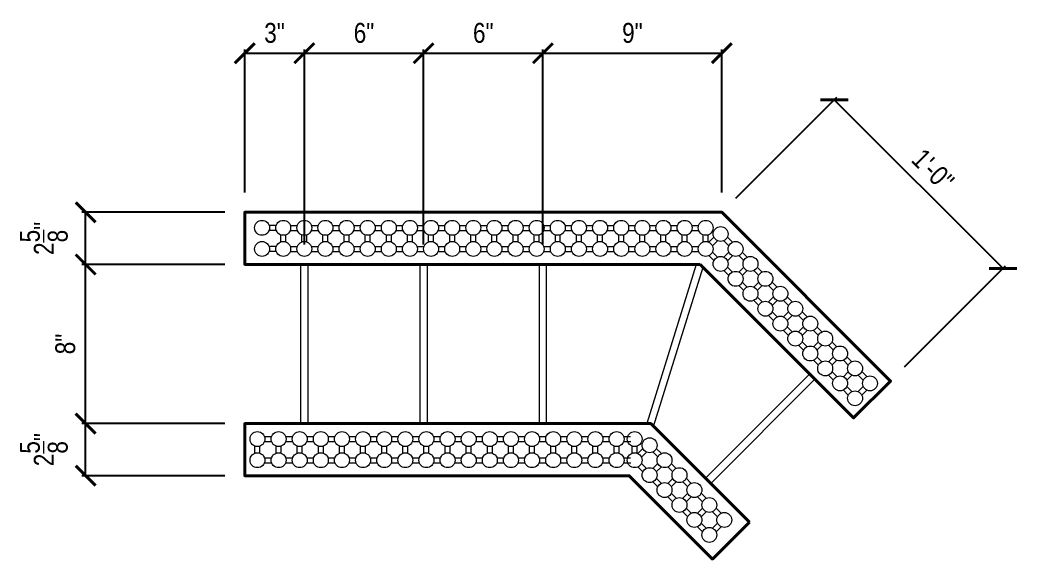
# Model space of a CAD drawing. Header units: inches. Extents: x -332.7 to -273.7, y 530.4 to 608.2.
# Drawn here: x -323.8 to -273.7, y 581.1 to 608.2 of the extents above; entities that cross this region are included whole.
import ezdxf

# ---------------------------------------------------------------- set-up
doc = ezdxf.new("R2010")
doc.units = ezdxf.units.IN
doc.header["$MEASUREMENT"] = 0
doc.layers.get('Defpoints').update_dxf_attribs({"color": 252})
for name, color, linetype, lineweight in [('1GB fine', 251, 'Continuous', 9), ('2GB med', 7, 'Continuous', 20), ('3GB heavy', 1, 'Continuous', 40), ('DIM', 3, 'Continuous', 13), ('GB Dim', 3, 'Continuous', 13)]:
    doc.layers.add(name, color=color, linetype=linetype, lineweight=lineweight)
doc.styles.add('ARCTEXT', font='arctext.shx', dxfattribs={"width": 0.85})
doc.dimstyles.new('ARCTEXT 1-1', dxfattribs={"dimscale": 0, "dimtxt": 1, "dimasz": 1, "dimexe": 0.1875, "dimexo": 1, "dimgap": 0.5, "dimtad": 1, "dimdec": 4, "dimzin": 3, "dimdsep": 46, "dimlunit": 4, "dimtxsty": 'ARCTEXT', "dimblk": 'ARCHTICK', "dimcen": 1, "dimclrd": 256, "dimclre": 256, "dimclrt": 256, "dimadec": 0, "dimazin": 0, "dimtfac": 1, "dimtdec": 4, "dimtofl": 0, "dimtmove": 2, "dimatfit": 3, "dimldrblk": 'arrow', "dimfxl": 0, "dimtolj": 1, "dimtzin": 0, "dimarcsym": 0})

# ---------------------------------------------------------------- blocks, each defined once
blk = doc.blocks.new('_ArchTick')
at = {"color": 0, "linetype": 'ByBlock', "const_width": 0.15}
blk.add_lwpolyline([(-0.5, -0.5), (0.5, 0.5)], dxfattribs=at)
blk = doc.blocks.new('*D72')
at = {"layer": 'Defpoints', "color": 0}
for p in [(-309.51, 606.568), (-312.51, 598.568), (-309.51, 595.943)]:
    blk.add_point(p, dxfattribs=at)
at = {"layer": 'GB Dim', "lineweight": -2}
for p, q in [((-312.51, 599.568), (-312.51, 606.755)), ((-312.51, 606.568), (-309.51, 606.568)), ((-309.51, 596.943), (-309.51, 606.755))]:
    blk.add_line(p, q, dxfattribs=at)
at = {"layer": 'GB Dim', "lineweight": -2, "rotation": 180}
blk.add_blockref('_ArchTick', (-312.51, 606.568), dxfattribs=at)
at = {"layer": 'GB Dim', "lineweight": -2}
blk.add_blockref('_ArchTick', (-309.51, 606.568), dxfattribs=at)
at = {"layer": 'GB Dim', "insert": (-311.01, 607.585), "char_height": 1, "attachment_point": 5, "style": 'ARCTEXT'}
blk.add_mtext('\\A1;3"', dxfattribs=at)
blk = doc.blocks.new('arrow')
at = {"layer": 'DIM'}
blk.add_hatch(color=253, dxfattribs=at).paths.add_polyline_path([(-2, 0.5), (-2, -0.5), (0, 0)])
at = {"layer": 'DIM', "lineweight": 9}
for points in [[(-2, 0.983), (-2, 0.5), (-2.469, 0.617)], [(0.374, 0.094), (0, 0)], [(0.374, -0.094), (0, 0)], [(-2, -0.983), (-2, -0.5), (-2.469, -0.617)]]:
    blk.add_lwpolyline(points, dxfattribs=at)
at = {"layer": 'DIM', "lineweight": 15}
blk.add_lwpolyline([(0, 0), (-2, -0.5), (-2, 0.5), (0, 0)], dxfattribs=at)
blk = doc.blocks.new('*D73')
at = {"layer": 'Defpoints', "color": 0}
for p in [(-303.51, 606.568), (-309.51, 595.943), (-303.51, 595.943)]:
    blk.add_point(p, dxfattribs=at)
at = {"layer": 'GB Dim', "lineweight": -2}
for p, q in [((-309.51, 596.943), (-309.51, 606.755)), ((-309.51, 606.568), (-303.51, 606.568)), ((-303.51, 596.943), (-303.51, 606.755))]:
    blk.add_line(p, q, dxfattribs=at)
at = {"layer": 'GB Dim', "lineweight": -2, "rotation": 180}
blk.add_blockref('_ArchTick', (-309.51, 606.568), dxfattribs=at)
at = {"layer": 'GB Dim', "lineweight": -2}
blk.add_blockref('_ArchTick', (-303.51, 606.568), dxfattribs=at)
at = {"layer": 'GB Dim', "insert": (-306.51, 607.585), "char_height": 1, "attachment_point": 5, "style": 'ARCTEXT'}
blk.add_mtext('\\A1;6"', dxfattribs=at)
blk = doc.blocks.new('*D74')
at = {"layer": 'Defpoints', "color": 0}
for p in [(-297.51, 606.568), (-303.51, 595.943), (-297.51, 595.943)]:
    blk.add_point(p, dxfattribs=at)
at = {"layer": 'GB Dim', "lineweight": -2}
for p, q in [((-303.51, 596.943), (-303.51, 606.755)), ((-303.51, 606.568), (-297.51, 606.568)), ((-297.51, 596.943), (-297.51, 606.755))]:
    blk.add_line(p, q, dxfattribs=at)
at = {"layer": 'GB Dim', "lineweight": -2, "rotation": 180}
blk.add_blockref('_ArchTick', (-303.51, 606.568), dxfattribs=at)
at = {"layer": 'GB Dim', "lineweight": -2}
blk.add_blockref('_ArchTick', (-297.51, 606.568), dxfattribs=at)
at = {"layer": 'GB Dim', "insert": (-300.51, 607.585), "char_height": 1, "attachment_point": 5, "style": 'ARCTEXT'}
blk.add_mtext('\\A1;6"', dxfattribs=at)
blk = doc.blocks.new('*D75')
at = {"layer": 'Defpoints', "color": 0}
for p in [(-282.854, 604.225), (-288.51, 598.568), (-280.025, 590.083)]:
    blk.add_point(p, dxfattribs=at)
at = {"layer": 'GB Dim', "lineweight": -2}
for p, q in [((-287.803, 599.275), (-282.721, 604.357)), ((-274.368, 595.739), (-282.854, 604.225)), ((-279.318, 590.79), (-274.236, 595.872))]:
    blk.add_line(p, q, dxfattribs=at)
for p, rotation in [((-282.854, 604.225), 135.0000000000062), ((-274.368, 595.739), 315.0000000000062)]:
    blk.add_blockref('_ArchTick', p, dxfattribs=dict(at, rotation=rotation))
at = {"layer": 'GB Dim', "insert": (-277.892, 600.701), "char_height": 1, "attachment_point": 5, "rotation": 315, "style": 'ARCTEXT'}
blk.add_mtext('\\A1;1\'-0"', dxfattribs=at)
blk = doc.blocks.new('*D76')
at = {"layer": 'Defpoints', "color": 0}
for p in [(-288.51, 606.568), (-288.51, 598.568), (-297.51, 595.943)]:
    blk.add_point(p, dxfattribs=at)
at = {"layer": 'GB Dim', "lineweight": -2}
for p, q in [((-297.51, 596.943), (-297.51, 606.755)), ((-297.51, 606.568), (-288.51, 606.568)), ((-288.51, 599.568), (-288.51, 606.755))]:
    blk.add_line(p, q, dxfattribs=at)
at = {"layer": 'GB Dim', "lineweight": -2, "rotation": 180}
blk.add_blockref('_ArchTick', (-297.51, 606.568), dxfattribs=at)
at = {"layer": 'GB Dim', "lineweight": -2}
blk.add_blockref('_ArchTick', (-288.51, 606.568), dxfattribs=at)
at = {"layer": 'GB Dim', "insert": (-293.01, 607.585), "char_height": 1, "attachment_point": 5, "style": 'ARCTEXT'}
blk.add_mtext('\\A1;9"', dxfattribs=at)
blk = doc.blocks.new('*D77')
at = {"layer": 'Defpoints', "color": 0}
for p in [(-320.51, 587.943), (-312.51, 587.943), (-312.51, 585.318)]:
    blk.add_point(p, dxfattribs=at)
at = {"layer": 'GB Dim', "lineweight": -2}
for p, q in [((-313.51, 587.943), (-320.698, 587.943)), ((-320.51, 585.318), (-320.51, 587.943)), ((-313.51, 585.318), (-320.698, 585.318))]:
    blk.add_line(p, q, dxfattribs=at)
for p, rotation in [((-320.51, 587.943), 90), ((-320.51, 585.318), 270)]:
    blk.add_blockref('_ArchTick', p, dxfattribs=dict(at, rotation=rotation))
at = {"layer": 'GB Dim', "insert": (-322.615, 586.63), "char_height": 1, "attachment_point": 5, "rotation": 90, "style": 'ARCTEXT'}
blk.add_mtext('\\A1;2{\\H1.000000x;\\S5/8;}"', dxfattribs=at)
blk = doc.blocks.new('*D78')
at = {"layer": 'Defpoints', "color": 0}
for p in [(-320.51, 595.943), (-312.51, 595.943), (-312.51, 587.943)]:
    blk.add_point(p, dxfattribs=at)
at = {"layer": 'GB Dim', "lineweight": -2}
for p, q in [((-313.51, 595.943), (-320.698, 595.943)), ((-320.51, 587.943), (-320.51, 595.943)), ((-313.51, 587.943), (-320.698, 587.943))]:
    blk.add_line(p, q, dxfattribs=at)
for p, rotation in [((-320.51, 595.943), 90), ((-320.51, 587.943), 270)]:
    blk.add_blockref('_ArchTick', p, dxfattribs=dict(at, rotation=rotation))
at = {"layer": 'GB Dim', "insert": (-321.528, 591.943), "char_height": 1, "attachment_point": 5, "rotation": 90, "style": 'ARCTEXT'}
blk.add_mtext('\\A1;8"', dxfattribs=at)
blk = doc.blocks.new('*D79')
at = {"layer": 'Defpoints', "color": 0}
for p in [(-320.51, 598.568), (-312.51, 598.568), (-312.51, 595.943)]:
    blk.add_point(p, dxfattribs=at)
at = {"layer": 'GB Dim', "lineweight": -2}
for p, q in [((-313.51, 598.568), (-320.698, 598.568)), ((-320.51, 595.943), (-320.51, 598.568)), ((-313.51, 595.943), (-320.698, 595.943))]:
    blk.add_line(p, q, dxfattribs=at)
for p, rotation in [((-320.51, 598.568), 90), ((-320.51, 595.943), 270)]:
    blk.add_blockref('_ArchTick', p, dxfattribs=dict(at, rotation=rotation))
at = {"layer": 'GB Dim', "insert": (-322.615, 597.255), "char_height": 1, "attachment_point": 5, "rotation": 90, "style": 'ARCTEXT'}
blk.add_mtext('\\A1;2{\\H1.000000x;\\S5/8;}"', dxfattribs=at)

msp = doc.modelspace()

# ---------------------------------------------------------------- linework, layer by layer
at = {"layer": '1GB fine'}
for p, q in [((-310.92674, 597.91094), (-311.28162, 597.91094)), ((-310.21912, 597.91094), (-309.86424, 597.91094)), ((-309.15662, 597.91094), (-308.80174, 597.91094)), ((-308.09412, 597.91094), (-307.73924, 597.91094)), ((-307.03162, 597.91094), (-306.67674, 597.91094)), ((-305.96912, 597.91094), (-305.61424, 597.91094)), ((-304.90662, 597.91094), (-304.55174, 597.91094)), ((-303.84412, 597.91094), (-303.48924, 597.91094)), ((-302.78162, 597.91094), (-302.42674, 597.91094)), ((-301.71912, 597.91094), (-301.36424, 597.91094)), ((-300.65662, 597.91094), (-300.30174, 597.91094)), ((-299.59412, 597.91094), (-299.23924, 597.91094)), ((-298.53162, 597.91094), (-298.17674, 597.91094)), ((-297.46912, 597.91094), (-297.11424, 597.91094)), ((-296.40662, 597.91094), (-296.05174, 597.91094)), ((-295.34412, 597.91094), (-294.98924, 597.91094)), ((-294.28162, 597.91094), (-293.92674, 597.91094)), ((-293.21912, 597.91094), (-292.86424, 597.91094)), ((-292.15662, 597.91094), (-291.80174, 597.91094)), ((-291.09412, 597.91094), (-290.73924, 597.91094)), ((-290.03162, 597.91094), (-289.67674, 597.91094)), ((-310.92596, 597.66021), (-311.2824, 597.66021)), ((-310.6972, 597.07798), (-310.6972, 597.43286)), ((-310.44647, 597.0772), (-310.44647, 597.43364)), ((-310.2199, 597.66021), (-309.86346, 597.66021)), ((-309.6347, 597.07798), (-309.6347, 597.43286)), ((-309.38397, 597.0772), (-309.38397, 597.43364)), ((-309.1574, 597.66021), (-308.80096, 597.66021)), ((-308.5722, 597.07798), (-308.5722, 597.43286)), ((-308.32147, 597.0772), (-308.32147, 597.43364)), ((-308.0949, 597.66021), (-307.73846, 597.66021)), ((-307.5097, 597.07798), (-307.5097, 597.43286)), ((-307.25897, 597.0772), (-307.25897, 597.43364)), ((-307.0324, 597.66021), (-306.67596, 597.66021)), ((-306.4472, 597.07798), (-306.4472, 597.43286)), ((-306.19647, 597.0772), (-306.19647, 597.43364)), ((-305.9699, 597.66021), (-305.61346, 597.66021)), ((-305.3847, 597.07798), (-305.3847, 597.43286)), ((-305.13397, 597.0772), (-305.13397, 597.43364)), ((-304.9074, 597.66021), (-304.55096, 597.66021)), ((-304.3222, 597.07798), (-304.3222, 597.43286)), ((-304.07147, 597.0772), (-304.07147, 597.43364)), ((-303.8449, 597.66021), (-303.48846, 597.66021)), ((-303.2597, 597.07798), (-303.2597, 597.43286)), ((-303.00897, 597.0772), (-303.00897, 597.43364)), ((-302.7824, 597.66021), (-302.42596, 597.66021)), ((-302.1972, 597.07798), (-302.1972, 597.43286)), ((-301.94647, 597.0772), (-301.94647, 597.43364)), ((-301.7199, 597.66021), (-301.36346, 597.66021)), ((-301.1347, 597.07798), (-301.1347, 597.43286)), ((-300.88397, 597.0772), (-300.88397, 597.43364)), ((-300.6574, 597.66021), (-300.30096, 597.66021)), ((-300.0722, 597.07798), (-300.0722, 597.43286)), ((-299.82147, 597.0772), (-299.82147, 597.43364)), ((-299.5949, 597.66021), (-299.23846, 597.66021)), ((-299.0097, 597.07798), (-299.0097, 597.43286)), ((-298.75897, 597.0772), (-298.75897, 597.43364)), ((-298.5324, 597.66021), (-298.17596, 597.66021)), ((-297.9472, 597.07798), (-297.9472, 597.43286)), ((-297.69647, 597.0772), (-297.69647, 597.43364)), ((-297.4699, 597.66021), (-297.11346, 597.66021)), ((-296.8847, 597.07798), (-296.8847, 597.43286)), ((-296.63397, 597.0772), (-296.63397, 597.43364)), ((-296.4074, 597.66021), (-296.05096, 597.66021)), ((-295.8222, 597.07798), (-295.8222, 597.43286)), ((-295.57147, 597.0772), (-295.57147, 597.43364)), ((-295.3449, 597.66021), (-294.98846, 597.66021)), ((-294.7597, 597.07798), (-294.7597, 597.43286)), ((-294.50897, 597.0772), (-294.50897, 597.43364)), ((-294.2824, 597.66021), (-293.92596, 597.66021)), ((-293.6972, 597.07798), (-293.6972, 597.43286)), ((-293.44647, 597.0772), (-293.44647, 597.43364)), ((-293.2199, 597.66021), (-292.86346, 597.66021)), ((-292.6347, 597.07798), (-292.6347, 597.43286)), ((-292.38397, 597.0772), (-292.38397, 597.43364)), ((-292.1574, 597.66021), (-291.80096, 597.66021)), ((-291.5722, 597.07798), (-291.5722, 597.43286)), ((-291.32147, 597.0772), (-291.32147, 597.43364)), ((-291.0949, 597.66021), (-290.73846, 597.66021)), ((-290.5097, 597.07798), (-290.5097, 597.43286)), ((-290.25897, 597.0772), (-290.25897, 597.43364)), ((-290.0324, 597.66021), (-289.67596, 597.66021)), ((-289.4472, 597.07798), (-289.4472, 597.43286)), ((-289.19647, 597.0772), (-289.19647, 597.43364)), ((-310.92674, 596.84844), (-311.28162, 596.84844)), ((-310.21912, 596.84844), (-309.86424, 596.84844)), ((-309.15662, 596.84844), (-308.80174, 596.84844)), ((-308.09412, 596.84844), (-307.73924, 596.84844)), ((-307.03162, 596.84844), (-306.67674, 596.84844)), ((-305.96912, 596.84844), (-305.61424, 596.84844)), ((-304.90662, 596.84844), (-304.55174, 596.84844)), ((-303.84412, 596.84844), (-303.48924, 596.84844)), ((-302.78162, 596.84844), (-302.42674, 596.84844)), ((-301.71912, 596.84844), (-301.36424, 596.84844)), ((-300.65662, 596.84844), (-300.30174, 596.84844)), ((-299.59412, 596.84844), (-299.23924, 596.84844)), ((-298.53162, 596.84844), (-298.17674, 596.84844)), ((-297.46912, 596.84844), (-297.11424, 596.84844)), ((-296.40662, 596.84844), (-296.05174, 596.84844)), ((-295.34412, 596.84844), (-294.98924, 596.84844)), ((-294.28162, 596.84844), (-293.92674, 596.84844)), ((-293.21912, 596.84844), (-292.86424, 596.84844)), ((-292.15662, 596.84844), (-291.80174, 596.84844)), ((-291.09412, 596.84844), (-290.73924, 596.84844)), ((-290.03162, 596.84844), (-289.67674, 596.84844)), ((-289.16062, 597.06222), (-288.90968, 597.31316)), ((-288.98388, 596.88438), (-288.73184, 597.13642)), ((-288.15838, 596.88648), (-288.40932, 597.13742)), ((-287.98054, 597.06322), (-288.23257, 597.31526)), ((-310.92596, 596.59771), (-311.2824, 596.59771)), ((-310.2199, 596.59771), (-309.86346, 596.59771)), ((-309.1574, 596.59771), (-308.80096, 596.59771)), ((-308.0949, 596.59771), (-307.73846, 596.59771)), ((-307.0324, 596.59771), (-306.67596, 596.59771)), ((-305.9699, 596.59771), (-305.61346, 596.59771)), ((-304.9074, 596.59771), (-304.55096, 596.59771)), ((-303.8449, 596.59771), (-303.48846, 596.59771)), ((-302.7824, 596.59771), (-302.42596, 596.59771)), ((-301.7199, 596.59771), (-301.36346, 596.59771)), ((-300.6574, 596.59771), (-300.30096, 596.59771)), ((-299.5949, 596.59771), (-299.23846, 596.59771)), ((-298.5324, 596.59771), (-298.17596, 596.59771)), ((-297.4699, 596.59771), (-297.11346, 596.59771)), ((-296.4074, 596.59771), (-296.05096, 596.59771)), ((-295.3449, 596.59771), (-294.98846, 596.59771)), ((-294.2824, 596.59771), (-293.92596, 596.59771)), ((-293.2199, 596.59771), (-292.86346, 596.59771)), ((-292.1574, 596.59771), (-291.80096, 596.59771)), ((-291.0949, 596.59771), (-290.73846, 596.59771)), ((-290.0324, 596.59771), (-289.67596, 596.59771)), ((-288.90968, 596.13518), (-289.16062, 596.38612)), ((-288.73184, 596.31192), (-288.98388, 596.56396)), ((-288.40932, 596.31092), (-288.15838, 596.56186)), ((-288.23257, 596.13308), (-287.98054, 596.38512)), ((-287.40708, 596.13518), (-287.65802, 596.38612)), ((-287.22924, 596.31192), (-287.48127, 596.56396)), ((-288.15838, 595.38388), (-288.40932, 595.63482)), ((-287.98054, 595.56062), (-288.23257, 595.81266)), ((-287.65802, 595.55962), (-287.40708, 595.81056)), ((-287.48127, 595.38178), (-287.22924, 595.63382)), ((-286.65578, 595.38388), (-286.90672, 595.63482)), ((-286.47794, 595.56062), (-286.72997, 595.81266)), ((-287.40708, 594.63258), (-287.65802, 594.88351)), ((-287.22924, 594.80932), (-287.48127, 595.06136)), ((-286.90672, 594.80832), (-286.65578, 595.05926)), ((-286.72997, 594.63048), (-286.47794, 594.88252)), ((-285.90448, 594.63258), (-286.15542, 594.88351)), ((-285.72664, 594.80932), (-285.97867, 595.06136)), ((-286.65578, 593.88128), (-286.90672, 594.13221)), ((-286.47794, 594.05802), (-286.72997, 594.31005)), ((-286.15541, 594.05702), (-285.90448, 594.30796)), ((-285.97867, 593.87918), (-285.72664, 594.13121)), ((-285.15318, 593.88128), (-285.40412, 594.13221)), ((-284.97534, 594.05802), (-285.22737, 594.31005)), ((-285.90448, 593.12997), (-286.15542, 593.38091)), ((-285.72664, 593.30672), (-285.97867, 593.55875)), ((-285.40411, 593.30572), (-285.15318, 593.55666)), ((-285.22737, 593.12788), (-284.97533, 593.37991)), ((-284.40188, 593.12997), (-284.65281, 593.38091)), ((-284.22403, 593.30672), (-284.47607, 593.55875)), ((-285.15318, 592.37867), (-285.40412, 592.62961)), ((-284.97534, 592.55542), (-285.22737, 592.80745)), ((-284.65281, 592.55442), (-284.40188, 592.80536)), ((-284.47607, 592.37658), (-284.22403, 592.62861)), ((-283.65058, 592.37867), (-283.90151, 592.62961)), ((-283.47273, 592.55542), (-283.72477, 592.80745)), ((-284.40188, 591.62737), (-284.65281, 591.87831)), ((-284.22403, 591.80412), (-284.47607, 592.05615)), ((-283.90151, 591.80312), (-283.65058, 592.05406)), ((-283.72477, 591.62528), (-283.47273, 591.87731)), ((-282.89927, 591.62737), (-283.15021, 591.87831)), ((-282.72143, 591.80412), (-282.97347, 592.05615)), ((-283.65058, 590.87607), (-283.90151, 591.12701)), ((-283.47273, 591.05282), (-283.72477, 591.30485)), ((-283.15021, 591.05182), (-282.89927, 591.30275)), ((-282.97347, 590.87397), (-282.72143, 591.12601)), ((-282.14797, 590.87607), (-282.39891, 591.12701)), ((-281.97013, 591.05282), (-282.22217, 591.30485)), ((-282.89927, 590.12477), (-283.15021, 590.37571)), ((-282.72143, 590.30151), (-282.97347, 590.55355)), ((-282.39891, 590.30052), (-282.14797, 590.55145)), ((-282.22217, 590.12267), (-281.97013, 590.37471)), ((-281.39667, 590.12477), (-281.64761, 590.37571)), ((-281.21883, 590.30151), (-281.47087, 590.55355)), ((-282.14797, 589.37347), (-282.39891, 589.62441)), ((-281.97013, 589.55021), (-282.22217, 589.80225)), ((-281.64761, 589.54922), (-281.39667, 589.80015)), ((-281.47087, 589.37137), (-281.21883, 589.62341)), ((-311.99196, 586.45298), (-311.99196, 586.80786)), ((-311.74123, 586.4522), (-311.74123, 586.80864)), ((-311.51465, 587.03521), (-311.15822, 587.03521)), ((-311.51387, 587.28594), (-311.159, 587.28594)), ((-310.92946, 586.45298), (-310.92946, 586.80786)), ((-310.67873, 586.4522), (-310.67873, 586.80864)), ((-310.45215, 587.03521), (-310.09572, 587.03521)), ((-310.45137, 587.28594), (-310.0965, 587.28594)), ((-309.86696, 586.45298), (-309.86696, 586.80786)), ((-309.61623, 586.4522), (-309.61623, 586.80864)), ((-309.38965, 587.03521), (-309.03322, 587.03521)), ((-309.38887, 587.28594), (-309.034, 587.28594)), ((-308.80446, 586.45298), (-308.80446, 586.80786)), ((-308.55373, 586.4522), (-308.55373, 586.80864)), ((-308.32715, 587.03521), (-307.97072, 587.03521)), ((-308.32637, 587.28594), (-307.9715, 587.28594)), ((-307.74196, 586.45298), (-307.74196, 586.80786)), ((-307.49123, 586.4522), (-307.49123, 586.80864)), ((-307.26465, 587.03521), (-306.90822, 587.03521)), ((-307.26387, 587.28594), (-306.909, 587.28594)), ((-306.67946, 586.45298), (-306.67946, 586.80786)), ((-306.42873, 586.4522), (-306.42873, 586.80864)), ((-306.20215, 587.03521), (-305.84572, 587.03521)), ((-306.20137, 587.28594), (-305.8465, 587.28594)), ((-305.61696, 586.45298), (-305.61696, 586.80786)), ((-305.36623, 586.4522), (-305.36623, 586.80864)), ((-305.13965, 587.03521), (-304.78322, 587.03521)), ((-305.13887, 587.28594), (-304.784, 587.28594)), ((-304.55446, 586.45298), (-304.55446, 586.80786)), ((-304.30373, 586.4522), (-304.30373, 586.80864)), ((-304.07715, 587.03521), (-303.72072, 587.03521)), ((-304.07637, 587.28594), (-303.7215, 587.28594)), ((-303.49196, 586.45298), (-303.49196, 586.80786)), ((-303.24123, 586.4522), (-303.24123, 586.80864)), ((-303.01465, 587.03521), (-302.65822, 587.03521)), ((-303.01387, 587.28594), (-302.659, 587.28594)), ((-302.42946, 586.45298), (-302.42946, 586.80786)), ((-302.17873, 586.4522), (-302.17873, 586.80864)), ((-301.95215, 587.03521), (-301.59572, 587.03521)), ((-301.95137, 587.28594), (-301.5965, 587.28594)), ((-301.36696, 586.45298), (-301.36696, 586.80786)), ((-301.11623, 586.4522), (-301.11623, 586.80864)), ((-300.88965, 587.03521), (-300.53322, 587.03521)), ((-300.88887, 587.28594), (-300.534, 587.28594)), ((-300.30446, 586.45298), (-300.30446, 586.80786)), ((-300.05373, 586.4522), (-300.05373, 586.80864)), ((-299.82715, 587.03521), (-299.47072, 587.03521)), ((-299.82637, 587.28594), (-299.4715, 587.28594)), ((-299.24196, 586.45298), (-299.24196, 586.80786)), ((-298.99123, 586.4522), (-298.99123, 586.80864)), ((-298.76465, 587.03521), (-298.40822, 587.03521)), ((-298.76387, 587.28594), (-298.409, 587.28594)), ((-298.17946, 586.45298), (-298.17946, 586.80786)), ((-297.92873, 586.4522), (-297.92873, 586.80864)), ((-297.70215, 587.03521), (-297.34572, 587.03521)), ((-297.70137, 587.28594), (-297.3465, 587.28594)), ((-297.11696, 586.45298), (-297.11696, 586.80786)), ((-296.86623, 586.4522), (-296.86623, 586.80864)), ((-296.63965, 587.03521), (-296.28322, 587.03521)), ((-296.63887, 587.28594), (-296.284, 587.28594)), ((-296.05446, 586.45298), (-296.05446, 586.80786)), ((-295.80373, 586.4522), (-295.80373, 586.80864)), ((-295.57715, 587.03521), (-295.22072, 587.03521)), ((-295.57637, 587.28594), (-295.2215, 587.28594)), ((-294.99196, 586.45298), (-294.99196, 586.80786)), ((-294.74123, 586.4522), (-294.74123, 586.80864)), ((-294.51465, 587.03521), (-294.15822, 587.03521)), ((-294.51387, 587.28594), (-294.159, 587.28594)), ((-293.92946, 586.45298), (-293.92946, 586.80786)), ((-293.67873, 586.4522), (-293.67873, 586.80864)), ((-293.45215, 587.03521), (-293.09572, 587.03521)), ((-293.45137, 587.28594), (-293.0965, 587.28594)), ((-293.01979, 586.45298), (-293.01979, 586.80786)), ((-292.76906, 586.4522), (-292.76906, 586.80864)), ((-292.73321, 586.43722), (-292.48227, 586.68816)), ((-292.55647, 586.25938), (-292.30443, 586.51142)), ((-291.73097, 586.26148), (-291.98191, 586.51242)), ((-291.55313, 586.43822), (-291.80517, 586.69026)), ((-311.51465, 585.97271), (-311.15822, 585.97271)), ((-311.51387, 586.22344), (-311.159, 586.22344)), ((-310.45215, 585.97271), (-310.09572, 585.97271)), ((-310.45137, 586.22344), (-310.0965, 586.22344)), ((-309.38965, 585.97271), (-309.03322, 585.97271)), ((-309.38887, 586.22344), (-309.034, 586.22344)), ((-308.32715, 585.97271), (-307.97072, 585.97271)), ((-308.32637, 586.22344), (-307.9715, 586.22344)), ((-307.26465, 585.97271), (-306.90822, 585.97271)), ((-307.26387, 586.22344), (-306.909, 586.22344)), ((-306.20215, 585.97271), (-305.84572, 585.97271)), ((-306.20137, 586.22344), (-305.8465, 586.22344)), ((-305.13965, 585.97271), (-304.78322, 585.97271)), ((-305.13887, 586.22344), (-304.784, 586.22344)), ((-304.07715, 585.97271), (-303.72072, 585.97271)), ((-304.07637, 586.22344), (-303.7215, 586.22344)), ((-303.01465, 585.97271), (-302.65822, 585.97271)), ((-303.01387, 586.22344), (-302.659, 586.22344)), ((-301.95215, 585.97271), (-301.59572, 585.97271)), ((-301.95137, 586.22344), (-301.5965, 586.22344)), ((-300.88965, 585.97271), (-300.53322, 585.97271)), ((-300.88887, 586.22344), (-300.534, 586.22344)), ((-299.82715, 585.97271), (-299.47072, 585.97271)), ((-299.82637, 586.22344), (-299.4715, 586.22344)), ((-298.76465, 585.97271), (-298.40822, 585.97271)), ((-298.76387, 586.22344), (-298.409, 586.22344)), ((-297.70215, 585.97271), (-297.34572, 585.97271)), ((-297.70137, 586.22344), (-297.3465, 586.22344)), ((-296.63965, 585.97271), (-296.28322, 585.97271)), ((-296.63887, 586.22344), (-296.284, 586.22344)), ((-295.57715, 585.97271), (-295.22072, 585.97271)), ((-295.57637, 586.22344), (-295.2215, 586.22344)), ((-294.51465, 585.97271), (-294.15822, 585.97271)), ((-294.51387, 586.22344), (-294.159, 586.22344)), ((-293.45215, 585.97271), (-293.09572, 585.97271)), ((-293.45137, 586.22344), (-293.0965, 586.22344)), ((-292.30443, 585.68692), (-292.55647, 585.93896)), ((-291.98191, 585.68592), (-291.73097, 585.93686)), ((-290.80183, 585.68692), (-291.05387, 585.93896)), ((-292.48227, 585.51018), (-292.73321, 585.76112)), ((-291.80517, 585.50808), (-291.55313, 585.76012)), ((-290.97967, 585.51018), (-291.23061, 585.76112)), ((-291.73097, 584.75888), (-291.98191, 585.00982)), ((-291.55313, 584.93562), (-291.80517, 585.18766)), ((-291.23061, 584.93462), (-290.97967, 585.18556)), ((-291.05387, 584.75678), (-290.80183, 585.00882)), ((-290.22837, 584.75888), (-290.47931, 585.00982)), ((-290.05053, 584.93562), (-290.30256, 585.18766)), ((-290.80183, 584.18432), (-291.05387, 584.43636)), ((-290.47931, 584.18332), (-290.22837, 584.43426)), ((-289.29923, 584.18432), (-289.55126, 584.43636)), ((-290.97967, 584.00758), (-291.23061, 584.25851)), ((-290.30256, 584.00548), (-290.05053, 584.25752)), ((-289.47707, 584.00758), (-289.72801, 584.25851)), ((-290.22837, 583.25628), (-290.47931, 583.50721)), ((-290.05053, 583.43302), (-290.30256, 583.68505)), ((-289.72801, 583.43202), (-289.47707, 583.68296)), ((-289.55126, 583.25418), (-289.29923, 583.50621)), ((-288.72577, 583.25628), (-288.97671, 583.50721)), ((-288.54793, 583.43302), (-288.79996, 583.68505)), ((-289.29923, 582.68172), (-289.55126, 582.93375)), ((-288.97671, 582.68072), (-288.72577, 582.93166)), ((-289.47707, 582.50497), (-289.72801, 582.75591)), ((-288.79996, 582.50288), (-288.54793, 582.75491))]:
    msp.add_line(p, q, dxfattribs=at)
for centre in [(-311.63543, 597.78667), (-310.57293, 597.78667), (-309.51043, 597.78667), (-308.44793, 597.78667), (-307.38543, 597.78667), (-306.32293, 597.78667), (-305.26043, 597.78667), (-304.19793, 597.78667), (-303.13543, 597.78667), (-302.07293, 597.78667), (-301.01043, 597.78667), (-299.94793, 597.78667), (-298.88543, 597.78667), (-297.82293, 597.78667), (-296.76043, 597.78667), (-295.69793, 597.78667), (-294.63543, 597.78667), (-293.57293, 597.78667), (-292.51043, 597.78667), (-291.44793, 597.78667), (-290.38543, 597.78667), (-289.32293, 597.78667), (-288.57163, 597.47547), (-311.63543, 596.72417), (-310.57293, 596.72417), (-309.51043, 596.72417), (-308.44793, 596.72417), (-307.38543, 596.72417), (-306.32293, 596.72417), (-305.26043, 596.72417), (-304.19793, 596.72417), (-303.13543, 596.72417), (-302.07293, 596.72417), (-301.01043, 596.72417), (-299.94793, 596.72417), (-298.88543, 596.72417), (-297.82293, 596.72417), (-296.76043, 596.72417), (-295.69793, 596.72417), (-294.63543, 596.72417), (-293.57293, 596.72417), (-292.51043, 596.72417), (-291.44793, 596.72417), (-290.38543, 596.72417), (-289.32293, 596.72417), (-287.82033, 596.72417), (-288.57163, 595.97287), (-287.06903, 595.97287), (-287.82033, 595.22157), (-286.31772, 595.22157), (-287.06903, 594.47027), (-285.56642, 594.47027), (-285.56642, 594.47027), (-286.31772, 593.71897), (-284.81512, 593.71897), (-285.56642, 592.96767), (-284.06382, 592.96767), (-284.81512, 592.21636), (-283.31252, 592.21636), (-284.06382, 591.46506), (-282.56122, 591.46506), (-282.56122, 591.46506), (-283.31252, 590.71376), (-281.80992, 590.71376), (-282.56122, 589.96246), (-281.05862, 589.96246), (-281.80992, 589.21116), (-311.86768, 587.16167), (-310.80518, 587.16167), (-309.74268, 587.16167), (-308.68018, 587.16167), (-307.61768, 587.16167), (-306.55518, 587.16167), (-305.49268, 587.16167), (-304.43018, 587.16167), (-303.36768, 587.16167), (-302.30518, 587.16167), (-301.24268, 587.16167), (-300.18018, 587.16167), (-299.11768, 587.16167), (-298.05518, 587.16167), (-296.99268, 587.16167), (-295.93018, 587.16167), (-294.86768, 587.16167), (-293.80518, 587.16167), (-292.89552, 587.16167), (-292.14422, 586.85047), (-311.86768, 586.09917), (-310.80518, 586.09917), (-309.74268, 586.09917), (-308.68018, 586.09917), (-307.61768, 586.09917), (-306.55518, 586.09917), (-305.49268, 586.09917), (-304.43018, 586.09917), (-303.36768, 586.09917), (-302.30518, 586.09917), (-301.24268, 586.09917), (-300.18018, 586.09917), (-299.11768, 586.09917), (-298.05518, 586.09917), (-296.99268, 586.09917), (-295.93018, 586.09917), (-294.86768, 586.09917), (-293.80518, 586.09917), (-292.89552, 586.09917), (-291.39292, 586.09917), (-292.14422, 585.34787), (-290.64162, 585.34787), (-291.39292, 584.59657), (-289.89032, 584.59657), (-290.64162, 583.84527), (-289.13902, 583.84527), (-289.13902, 583.84527), (-289.89032, 583.09397), (-288.38771, 583.09397), (-289.13902, 582.34267)]:
    msp.add_circle(centre, 0.375, dxfattribs=at)
at = {"layer": '2GB med', "color": 6}
for points in [[(-309.69793, 587.94292), (-309.32293, 587.94292), (-309.32293, 595.94292), (-309.69793, 595.94292)], [(-303.69793, 587.94292), (-303.32293, 587.94292), (-303.32293, 595.94292), (-303.69793, 595.94292)], [(-297.69793, 587.94292), (-297.32293, 587.94292), (-297.32293, 595.94292), (-297.69793, 595.94292)], [(-289.33365, 585.19355), (-289.06849, 584.92839), (-283.82585, 590.17103), (-284.09101, 590.43619)]]:
    msp.add_lwpolyline(points, close=True, dxfattribs=at)
for points in [[(-289.80069, 595.94292), (-292.28597, 587.94292)], [(-291.93951, 587.79941), (-289.45423, 595.79941)]]:
    msp.add_lwpolyline(points, dxfattribs=at)
at = {"layer": '3GB heavy', "color": 1}
for points in [[(-289.59774, 595.94292), (-281.8813, 588.22648), (-280.02515, 590.08264), (-288.51043, 598.56792), (-312.51043, 598.56792), (-312.51043, 595.94292), (-289.59774, 595.94292)], [(-287.12394, 582.98384), (-292.08302, 587.94292), (-312.51043, 587.94292), (-312.51043, 585.31792), (-293.17033, 585.31792), (-288.9801, 581.12769), (-287.12394, 582.98384)]]:
    msp.add_lwpolyline(points, dxfattribs=at)

# ---------------------------------------------------------------- dimensions: what is measured, and where the dimension line sits
at = {"layer": 'GB Dim'}
for base, p1, p2, picture, middle in [((-309.51043, 606.56792), (-312.51043, 598.56792), (-309.51043, 595.94292), '*D72', (-311.01043, 607.58516)), ((-303.51043, 606.56792), (-309.51043, 595.94292), (-303.51043, 595.94292), '*D73', (-306.51043, 607.58516)), ((-297.51043, 606.56792), (-303.51043, 595.94292), (-297.51043, 595.94292), '*D74', (-300.51043, 607.58516)), ((-288.51043, 606.56792), (-297.51043, 595.94292), (-288.51043, 598.56792), '*D76', (-293.01043, 607.58516))]:
    dim = msp.add_linear_dim(base=base, p1=p1, p2=p2, dimstyle='ARCTEXT 1-1', override={"dimscale": 1}, dxfattribs=at)
    dim.commit()
    dim.dimension.update_dxf_attribs({"geometry": picture, "text_midpoint": middle})
dim = msp.add_aligned_dim(p1=(-280.02515, 590.08264), p2=(-288.51043, 598.56792), distance=-8, dimstyle='ARCTEXT 1-1', override={"dimscale": 1}, dxfattribs=at)
dim.commit()
dim.dimension.update_dxf_attribs({"geometry": '*D75', "text_midpoint": (-277.89164, 600.70143)})
for base, p1, p2, picture, middle in [((-320.51043, 598.56792), (-312.51043, 595.94292), (-312.51043, 598.56792), '*D79', (-322.6146, 597.25542)), ((-320.51043, 595.94292), (-312.51043, 587.94292), (-312.51043, 595.94292), '*D78', (-321.52767, 591.94292)), ((-320.51043, 587.94292), (-312.51043, 585.31792), (-312.51043, 587.94292), '*D77', (-322.6146, 586.63042))]:
    dim = msp.add_linear_dim(base=base, p1=p1, p2=p2, angle=270, dimstyle='ARCTEXT 1-1', override={"dimscale": 1}, dxfattribs=at)
    dim.commit()
    dim.dimension.update_dxf_attribs({"geometry": picture, "text_midpoint": middle})

doc.saveas('drawing.dxf')
